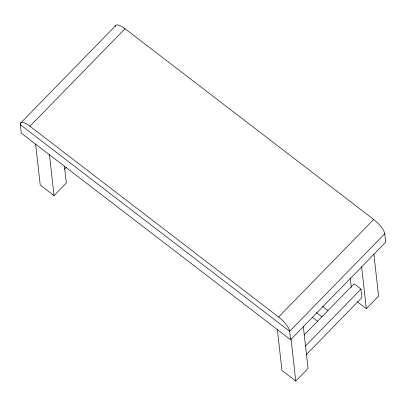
<?xml version="1.0" encoding="UTF-8"?>
<svg xmlns="http://www.w3.org/2000/svg" width="406" height="406" viewBox="0 0 406 406"><rect width="100%" height="100%" fill="white"/><g stroke="black" fill="none" stroke-linecap="round" stroke-linejoin="round"><path stroke-width="0.61" d="M20.467 123.277L115.558 25.745M29.948 126.251L125.038 28.719L373.677 219.468A13.875 4.329 44.3 0 1 384.751 233.76L385.7 242.22L290.61 339.751L21.249 133.112L20.3 124.647A13.875 4.329 44.3 0 1 29.948 126.251L278.587 317A13.875 4.329 44.3 0 1 289.661 331.291L290.61 339.751M64.554 169.18L66.32 167.363M35.632 144.079L40.224 184.994L54.034 195.59L66.305 183.01L64.412 166.11M278.587 317L373.677 219.468M384.751 233.76L289.661 331.291L20.3 124.647M304.175 334.975L354.062 283.809L360.97 289.108L361.919 297.568L306.286 354.631M305.337 346.171L360.97 289.108M277.323 329.134L281.957 370.445L295.771 381.041L308.037 368.455L303.333 326.52M357.442 301.866L366.319 308.677L378.59 296.096L373.86 253.917M322.455 306.307L327.987 310.554M316.325 312.6L321.856 316.842M312.244 317.203L317.776 321.445M361.614 266.742L366.319 308.677M350.261 278.054L351.312 287.443M291.036 338.863L295.771 381.041M49.4 154.28L54.034 195.59M115.365 26.598A13.875 4.329 44.3 0 1 125.038 28.719"/></g></svg>
